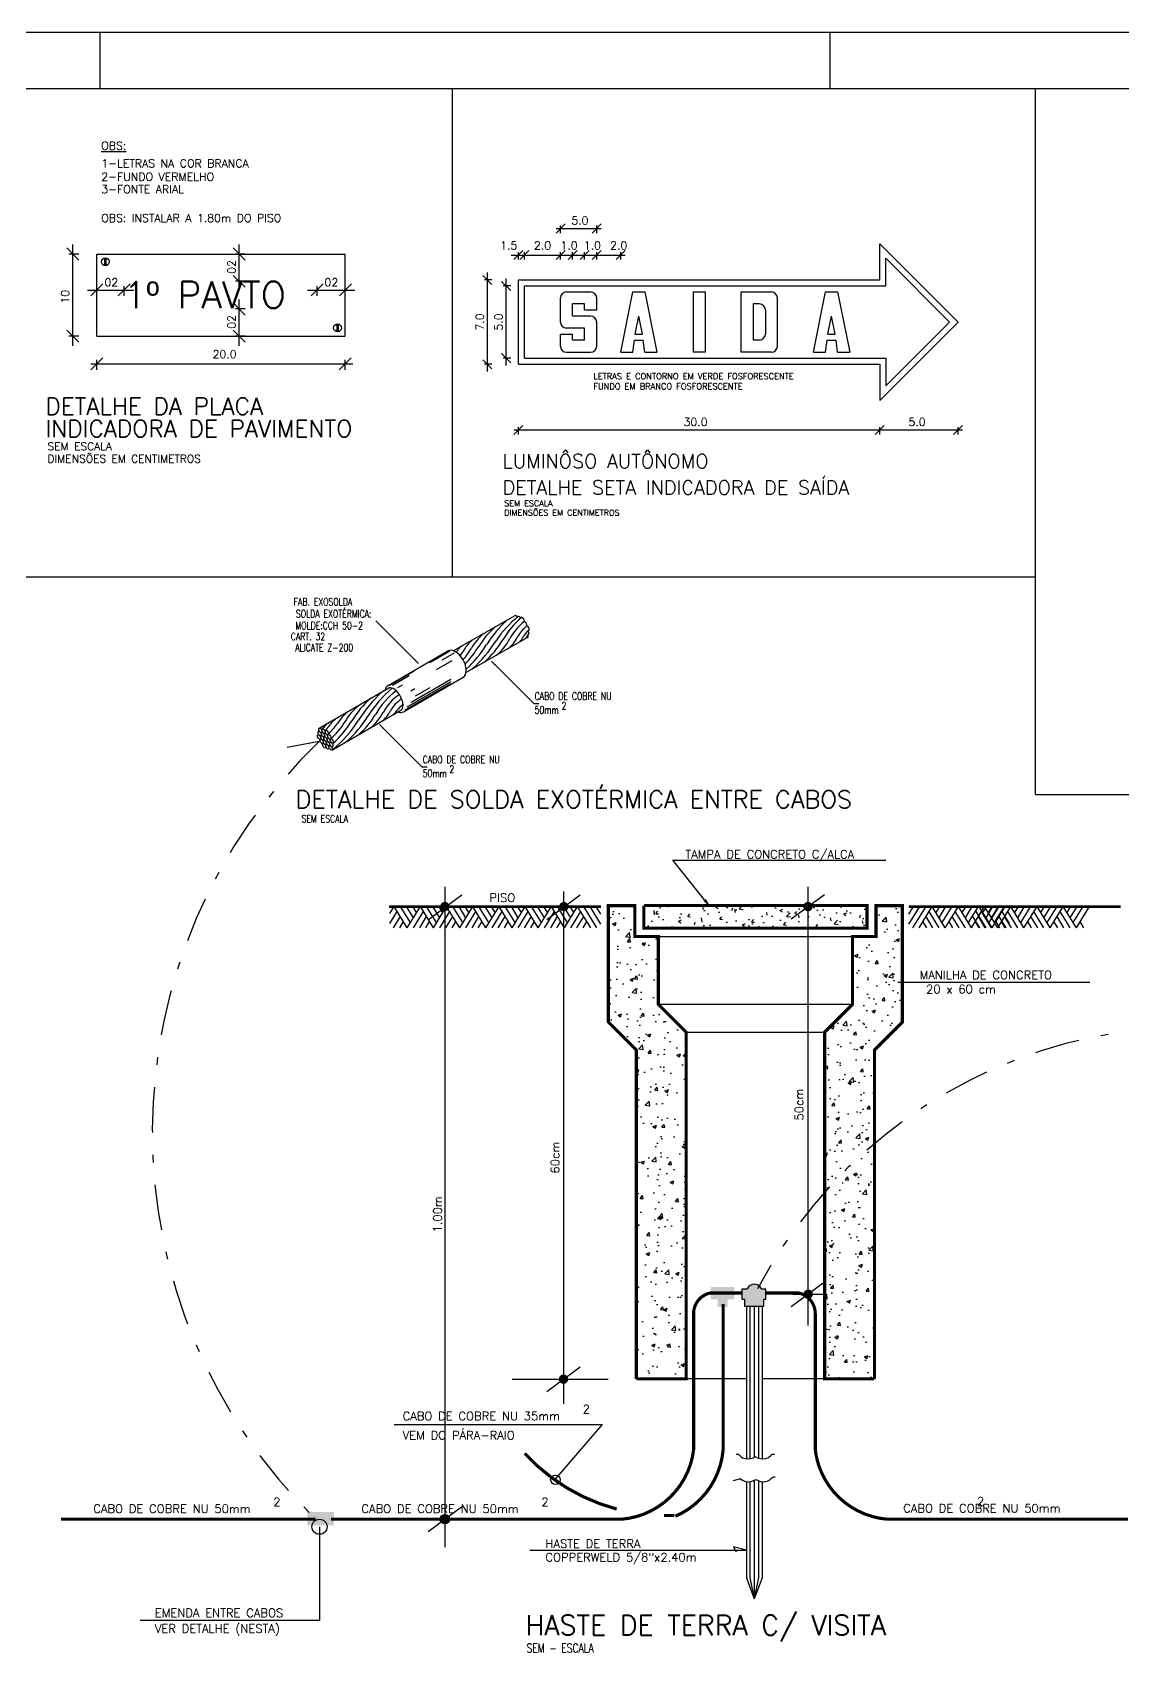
# Model space of a CAD drawing. Header units: millimetres. Extents: x 23536 to 47095, y 9984 to 20154.
# Drawn here: x 23639.65 to 23654.12, y 10065.02 to 10086.53 of the extents above; entities that cross this region are included whole.
import ezdxf
from ezdxf.enums import TextEntityAlignment as Align

# ---------------------------------------------------------------- set-up
doc = ezdxf.new("R2010")
doc.units = ezdxf.units.MM
doc.header["$LTSCALE"] = 30
doc.header["$MEASUREMENT"] = 0
doc.header["$PDMODE"] = 34
for name, pattern in [('ACAD_ISO04W100', [30.5, 24, -3, 0.5, -3]), ('DASHDOT', [1, 0.5, -0.25, 0, -0.25]), ('DASHDOTX2', [2, 1, -0.5, 0, -0.5]), ('HIDDEN', [0.375, 0.25, -0.125])]:
    doc.linetypes.add(name, pattern=pattern)
doc.layers.get('0').update_dxf_attribs({"linetype": 'CONTINUOUS'})
doc.layers.get('DEFPOINTS').update_dxf_attribs({"linetype": 'CONTINUOUS'})
for name, color, linetype in [('ARQ', 8, 'CONTINUOUS'), ('C03', 3, 'CONTINUOUS'), ('CERC02', 3, 'CONTINUOUS'), ('CONE', 143, 'CONTINUOUS'), ('eixos', 9, 'ACAD_ISO04W100'), ('EXTINTORES', 2, 'CONTINUOUS'), ('INDICAÇÃO', 9, 'CONTINUOUS'), ('indicações', 9, 'CONTINUOUS'), ('LAYER8', 1, 'CONTINUOUS'), ('NORMOGRAFIA', 7, 'CONTINUOUS'), ('P-RAIO', 3, 'CONTINUOUS'), ('PONTO-ELET', 7, 'CONTINUOUS'), ('PRAIO', 3, 'CONTINUOUS'), ('spda', 3, 'CONTINUOUS'), ('TE-ARQ', 2, 'CONTINUOUS'), ('TEXTARQ', 2, 'CONTINUOUS'), ('TEXTINST', 3, 'CONTINUOUS'), ('TEXTO', 8, 'CONTINUOUS')]:
    doc.layers.add(name, color=color, linetype=linetype)
doc.styles.add('140-125', font='romans.shx', dxfattribs={"height": 0.437})
doc.styles.add('60-125', font='ROMANS.shx', dxfattribs={"height": 0.187})
doc.styles.add('ROMANS', font='romans.shx', dxfattribs={"height": 0.14})
doc.styles.add('T125', font='romans.shx')
doc.dimstyles.get("Standard").update_dxf_attribs({"dimtxt": 0.18, "dimasz": 0.18, "dimexe": 0.18, "dimexo": 0.0625, "dimgap": 0.09, "dimtad": 0, "dimtih": 1, "dimtoh": 1, "dimdec": 4, "dimzin": 0, "dimdsep": 46, "dimtxsty": 'Standard', "dimcen": 0.09, "dimadec": 0, "dimazin": 0, "dimtfac": 1, "dimtdec": 4, "dimtofl": 0, "dimtmove": 0, "dimatfit": 3, "dimfxl": 1, "dimtolj": 1, "dimtzin": 0, "dimarcsym": 0})

# ---------------------------------------------------------------- blocks, each defined once
blk = doc.blocks.new('_OBLIQUE')
at = {"color": 0, "linetype": 'ByBlock'}
blk.add_line((-0.5, -0.5), (0.5, 0.5), dxfattribs=at)

msp = doc.modelspace()

# ---------------------------------------------------------------- hatches: boundary and pattern name
at = {"layer": 'INDICAÇÃO', "linetype": 'Continuous'}
h = msp.add_hatch(dxfattribs=at)
h.set_pattern_fill('AR-CONC', color=9, scale=0.065501, style=0)
h.set_pattern_definition([(50, (23617.066, 10011.68405), (0.4698142, -0.0411034), [0.049126, -0.540385]), (355, (23617.066, 10011.68405), (-0.0908838, 0.492695), [0.0393007, -0.432308]), (100.4514, (23617.10515, 10011.6806), (0.3789307, 0.4515914), [0.0417506, -0.4592567]), (46.1842, (23617.066, 10011.81505), (0.699056, -0.108417), [0.073689, -0.810578]), (96.6356, (23617.12425, 10011.806), (0.6122155, 0.638059), [0.062626, -0.688885]), (351.1842, (23617.066, 10011.81505), (0.612215, 0.63806), [0.058951, -0.648462]), (21, (23617.1315, 10011.7823), (0.3909814, -0.2637203), [0.049126, -0.540385]), (326, (23617.1315, 10011.7823), (0.1593745, 0.4749822), [0.0393007, -0.432308]), (71.4514, (23617.1641, 10011.7603), (0.550356, 0.2112614), [0.0417506, -0.4592567]), (37.5, (23617.066, 10011.68405), (0.00796485, 0.21804956), [0, -0.427068, 0, -0.4388582, 0, -0.4339456]), (7.5, (23617.066, 10011.68405), (0.1723138, 0.2583445), [0, -0.2502147, 0, -0.4172428, 0, -0.1653906]), (327.5, (23616.91993, 10011.68405), (0.34966025, -0.0147737), [0, -0.1637531, 0, -0.5109096, 0, -0.6779377]), (317.5, (23616.85443, 10011.68405), (0.3819941, 0.06557), [0, -0.212879, 0, -0.3392964, 0, -0.481434])])
h.paths.add_polyline_path([(23648.329, 10073.256), (23647.958, 10073.627), (23647.958, 10074.528), (23647.646, 10074.528), (23647.646, 10074.833), (23647.646, 10074.936), (23647.296, 10074.936), (23647.296, 10073.391), (23647.667, 10073.02), (23647.667, 10069.723, 0.021661), (23648.329, 10069.803)])
h.paths.add_polyline_path([(23648.329, 10069.803, -0.021661), (23647.667, 10069.723), (23647.667, 10068.653), (23648.329, 10068.653)])
h.paths.add_polyline_path([(23650.829, 10073.02), (23651.2, 10073.391), (23651.2, 10074.936), (23650.85, 10074.936), (23650.85, 10074.803), (23650.85, 10074.528), (23650.538, 10074.528), (23650.538, 10073.627), (23650.167, 10073.256), (23650.167, 10070.666, -0.02405), (23650.829, 10071.141)])
h.paths.add_polyline_path([(23650.829, 10071.141, 0.02405), (23650.167, 10070.666), (23650.167, 10068.653), (23650.829, 10068.653)])
h = msp.add_hatch(dxfattribs=at)
h.set_pattern_fill('AR-CONC', color=256, scale=0.059109, style=0)
h.set_pattern_definition([(50, (-303687.46638, -5651325.60687), (0.42396560115, -0.037092183948), [0.04433177926, -0.48764957185]), (355, (-303687.46638, -5651325.60687), (-0.082014579915, 0.444613541754), [0.035465423407, -0.39011965748]), (100.4514, (-303687.43105, -5651325.60996), (0.341951336125, 0.40752108788), [0.037676213773, -0.41443836451]), (46.1842, (-303687.4664, -5651325.48865), (0.630835927784, -0.09783669875), [0.06649766889, -0.73147435777]), (96.6356, (-303687.4138, -5651325.4968), (0.55247014325, 0.57579171233), [0.05651432243, -0.621657447464]), (351.1842, (-303687.4664, -5651325.48865), (0.55246969378, 0.57579214384), [0.05319813511, -0.58517948622]), (21, (-303687.40727, -5651325.5182), (0.352826022302, -0.237984157153), [0.04433177926, -0.48764957185]), (326, (-303687.40727, -5651325.5182), (0.143821354468, 0.428629223022), [0.035465423407, -0.39011965748]), (71.4514, (-303687.37787, -5651325.53804), (0.496647521315, 0.190644677126), [0.037676213773, -0.41443836451]), (37.5, (-303687.46638, -5651325.60687), (0.0071875736233, 0.1967703579295), [0, -0.385390934358, 0, -0.39603056138, 0, -0.391597383454]), (7.5, (-303687.46638, -5651325.60687), (0.155497875515, 0.233132972644), [0, -0.225796529026, 0, -0.376524578506, 0, -0.149250323505]), (327.5, (-303687.59819, -5651325.60687), (0.3155373120517, -0.0133319679326), [0, -0.14777259753, 0, -0.461050504293, 0, -0.611778553774]), (317.5, (-303687.6573, -5651325.60687), (0.344715740349, 0.05917109306), [0, -0.192104376789, 0, -0.306184822082, 0, -0.434451436738])])
h.paths.add_polyline_path([(23649.043, 10074.938), (23647.767, 10074.938), (23647.767, 10074.803), (23647.767, 10074.638), (23649.078, 10074.638), (23649.945, 10074.638), (23649.945, 10074.893, -0.403268), (23649.915, 10074.924, 0.155038), (23649.92, 10074.906), (23649.945, 10074.924), (23649.945, 10074.938)])
h.paths.add_polyline_path([(23650.73, 10074.833), (23650.73, 10074.938), (23649.974, 10074.938, -0.119809), (23649.977, 10074.924, -0.425245), (23649.945, 10074.893), (23649.945, 10074.638), (23650.73, 10074.638)])
at = {"layer": 'P-RAIO', "linetype": 'Continuous'}
for points in [[(23649.105, 10069.71), (23649.105, 10069.617), (23649.358, 10069.617), (23649.358, 10069.71), (23649.386, 10069.71), (23649.386, 10069.849), (23649.328, 10069.849, 0.510189), (23649.161, 10069.881), (23649.163, 10069.881), (23649.161, 10069.881, 0.093996), (23649.138, 10069.849), (23649.07, 10069.849), (23649.07, 10069.71)], [(23648.968, 10069.873), (23648.656, 10069.873), (23648.656, 10069.708), (23648.745, 10069.708), (23648.745, 10069.606), (23648.879, 10069.606), (23648.879, 10069.708), (23648.968, 10069.708)]]:
    msp.add_hatch(color=256, dxfattribs=at).paths.add_polyline_path(points)
at = {"layer": 'spda', "linetype": 'Continuous', "ltscale": 0.2}
msp.add_hatch(color=256, dxfattribs=at).paths.add_polyline_path([(23643.652, 10066.708), (23643.652, 10066.884), (23643.299, 10066.884), (23643.299, 10066.708)])

# ---------------------------------------------------------------- linework, layer by layer
at = {"linetype": 'ByBlock'}
for p, q in [((23646.6, 10083.929), (23647.2, 10083.929)), ((23646.66, 10083.869), (23646.66, 10083.967)), ((23647.14, 10083.869), (23647.14, 10083.967)), ((23640.183, 10082.37), (23640.183, 10083.718)), ((23642.394, 10083.1), (23642.394, 10083.718)), ((23640.263, 10083.59), (23640.132, 10083.59)), ((23642.473, 10083.59), (23642.342, 10083.59)), ((23646.004, 10083.577), (23647.519, 10083.577)), ((23646.1, 10083.517), (23646.1, 10083.615)), ((23646.18, 10083.517), (23646.18, 10083.615)), ((23646.66, 10083.517), (23646.66, 10083.615)), ((23646.82, 10083.517), (23646.82, 10083.615)), ((23646.98, 10083.517), (23646.98, 10083.615)), ((23647.14, 10083.517), (23647.14, 10083.615)), ((23647.46, 10083.517), (23647.46, 10083.615)), ((23645.749, 10083.247), (23645.651, 10083.247)), ((23645.689, 10082.031), (23645.689, 10083.343)), ((23645.938, 10082.111), (23645.938, 10083.263)), ((23640.377, 10083.112), (23640.994, 10083.112)), ((23640.504, 10083.033), (23640.504, 10083.163)), ((23640.866, 10083.033), (23640.866, 10083.163)), ((23642.473, 10083.228), (23642.342, 10083.228)), ((23643.299, 10083.112), (23643.93, 10083.112)), ((23643.426, 10083.033), (23643.426, 10083.163)), ((23643.802, 10083.033), (23643.802, 10083.083)), ((23645.998, 10083.167), (23645.9, 10083.167)), ((23642.473, 10082.86), (23642.342, 10082.86)), ((23642.394, 10082.37), (23642.394, 10082.988)), ((23640.263, 10082.498), (23640.132, 10082.498)), ((23642.473, 10082.498), (23642.342, 10082.498)), ((23640.504, 10082.053), (23640.504, 10082.184)), ((23643.801, 10082.053), (23643.801, 10082.184)), ((23645.998, 10082.207), (23645.9, 10082.207)), ((23640.424, 10082.133), (23643.9, 10082.133)), ((23645.749, 10082.127), (23645.651, 10082.127)), ((23646.04, 10081.254), (23651.998, 10081.254)), ((23650.9, 10081.194), (23650.9, 10081.292)), ((23651.94, 10081.194), (23651.94, 10081.292))]:
    msp.add_line(p, q, dxfattribs=at)
at = {"color": 0, "linetype": 'ByBlock'}
for p, q in [((23640.263, 10083.51), (23640.103, 10083.67)), ((23642.473, 10083.51), (23642.314, 10083.67)), ((23642.314, 10083.307), (23642.473, 10083.148)), ((23640.584, 10083.192), (23640.424, 10083.033)), ((23640.787, 10083.033), (23640.946, 10083.192)), ((23643.506, 10083.192), (23643.347, 10083.033)), ((23643.723, 10083.033), (23643.882, 10083.192)), ((23642.473, 10082.78), (23642.314, 10082.94)), ((23640.103, 10082.577), (23640.263, 10082.418)), ((23642.314, 10082.577), (23642.473, 10082.418)), ((23640.424, 10082.053), (23640.584, 10082.213)), ((23643.721, 10082.053), (23643.88, 10082.213)), ((23646.1, 10081.194), (23646.1, 10081.292))]:
    msp.add_line(p, q, dxfattribs=at)
at = {"layer": 'ARQ'}
for p, q in [((23644.906, 10074.755), (23645.348, 10075.081)), ((23645.124, 10075.186), (23645.124, 10066.42)), ((23646.479, 10074.755), (23646.92, 10075.081)), ((23646.7, 10075.126), (23646.7, 10068.322)), ((23649.724, 10074.761), (23650.166, 10075.087)), ((23649.945, 10075.186), (23649.945, 10069.362)), ((23651.141, 10073.92), (23653.69, 10073.92)), ((23649.724, 10069.615), (23650.166, 10069.941)), ((23649.745, 10069.778), (23650.167, 10069.778)), ((23649.176, 10069.617), (23649.176, 10067.595)), ((23649.291, 10069.617), (23649.291, 10067.601)), ((23646.016, 10068.649), (23647.294, 10068.649)), ((23646.479, 10068.486), (23646.92, 10068.812)), ((23644.452, 10068.049), (23647.218, 10068.049)), ((23646.587, 10067.315), (23647.218, 10068.049)), ((23649.174, 10067.299), (23649.174, 10067.299)), ((23649.176, 10067.289), (23649.176, 10066.015)), ((23649.291, 10067.299), (23649.291, 10066.015)), ((23644.903, 10066.626), (23645.345, 10066.952)), ((23646.253, 10066.38), (23649.128, 10066.38)), ((23649.176, 10066.015), (23649.233, 10065.733)), ((23649.291, 10066.015), (23649.233, 10065.733))]:
    msp.add_line(p, q, dxfattribs=at)
at = {"layer": 'ARQ', "color": 9}
for p, q in [((23644.386, 10074.925), (23647.197, 10074.925)), ((23644.394, 10074.833), (23644.451, 10074.925)), ((23644.394, 10074.7), (23644.492, 10074.858)), ((23644.625, 10074.644), (23644.451, 10074.925)), ((23644.666, 10074.711), (23644.533, 10074.925)), ((23644.707, 10074.777), (23644.616, 10074.925)), ((23644.625, 10074.644), (23644.799, 10074.925)), ((23644.748, 10074.844), (23644.698, 10074.925)), ((23644.707, 10074.644), (23644.84, 10074.858)), ((23644.973, 10074.644), (23644.799, 10074.925)), ((23645.014, 10074.711), (23644.881, 10074.925)), ((23645.055, 10074.777), (23644.964, 10074.925)), ((23644.973, 10074.644), (23645.147, 10074.925)), ((23645.096, 10074.844), (23645.046, 10074.925)), ((23645.055, 10074.644), (23645.188, 10074.858)), ((23645.321, 10074.644), (23645.147, 10074.925)), ((23645.362, 10074.711), (23645.229, 10074.925)), ((23645.403, 10074.777), (23645.312, 10074.925)), ((23645.321, 10074.644), (23645.495, 10074.925)), ((23645.444, 10074.844), (23645.394, 10074.925)), ((23645.403, 10074.644), (23645.536, 10074.858)), ((23645.669, 10074.644), (23645.495, 10074.925)), ((23645.71, 10074.711), (23645.577, 10074.925)), ((23645.751, 10074.777), (23645.66, 10074.925)), ((23645.669, 10074.644), (23645.843, 10074.925)), ((23645.792, 10074.844), (23645.742, 10074.925)), ((23645.751, 10074.644), (23645.884, 10074.858)), ((23646.017, 10074.644), (23645.843, 10074.925)), ((23646.058, 10074.711), (23645.925, 10074.925)), ((23646.099, 10074.777), (23646.008, 10074.925)), ((23646.017, 10074.644), (23646.191, 10074.925)), ((23646.141, 10074.844), (23646.09, 10074.925)), ((23646.099, 10074.644), (23646.232, 10074.858)), ((23646.365, 10074.644), (23646.191, 10074.925)), ((23646.406, 10074.711), (23646.273, 10074.925)), ((23646.447, 10074.777), (23646.356, 10074.925)), ((23646.365, 10074.644), (23646.539, 10074.925)), ((23646.489, 10074.844), (23646.438, 10074.925)), ((23646.447, 10074.644), (23646.58, 10074.858)), ((23646.713, 10074.644), (23646.539, 10074.925)), ((23646.754, 10074.711), (23646.621, 10074.925)), ((23646.795, 10074.777), (23646.704, 10074.925)), ((23646.713, 10074.644), (23646.887, 10074.925)), ((23646.837, 10074.844), (23646.786, 10074.925)), ((23646.795, 10074.644), (23646.928, 10074.858)), ((23647.061, 10074.644), (23646.887, 10074.925)), ((23647.143, 10074.644), (23646.969, 10074.925)), ((23647.197, 10074.69), (23647.052, 10074.925)), ((23647.197, 10074.823), (23647.134, 10074.925)), ((23651.286, 10074.823), (23651.349, 10074.925)), ((23654.097, 10074.925), (23651.286, 10074.925)), ((23651.286, 10074.69), (23651.431, 10074.925)), ((23651.34, 10074.644), (23651.514, 10074.925)), ((23651.422, 10074.644), (23651.596, 10074.925)), ((23651.688, 10074.644), (23651.555, 10074.858)), ((23651.77, 10074.644), (23651.596, 10074.925)), ((23651.647, 10074.844), (23651.697, 10074.925)), ((23651.688, 10074.777), (23651.779, 10074.925)), ((23651.729, 10074.711), (23651.862, 10074.925)), ((23651.77, 10074.644), (23651.944, 10074.925)), ((23652.036, 10074.644), (23651.903, 10074.858)), ((23652.118, 10074.644), (23651.944, 10074.925)), ((23651.995, 10074.844), (23652.045, 10074.925)), ((23652.036, 10074.777), (23652.127, 10074.925)), ((23652.077, 10074.711), (23652.21, 10074.925)), ((23652.118, 10074.644), (23652.292, 10074.925)), ((23652.311, 10074.644), (23652.178, 10074.858)), ((23652.393, 10074.644), (23652.219, 10074.925)), ((23652.384, 10074.644), (23652.251, 10074.858)), ((23652.27, 10074.844), (23652.32, 10074.925)), ((23652.466, 10074.644), (23652.292, 10074.925)), ((23652.311, 10074.777), (23652.402, 10074.925)), ((23652.343, 10074.844), (23652.393, 10074.925)), ((23652.352, 10074.711), (23652.485, 10074.925)), ((23652.384, 10074.777), (23652.475, 10074.925)), ((23652.393, 10074.644), (23652.567, 10074.925)), ((23652.425, 10074.711), (23652.558, 10074.925)), ((23652.466, 10074.644), (23652.64, 10074.925)), ((23652.624, 10074.7), (23652.526, 10074.858)), ((23652.732, 10074.644), (23652.599, 10074.858)), ((23652.814, 10074.644), (23652.64, 10074.925)), ((23652.691, 10074.844), (23652.741, 10074.925)), ((23652.732, 10074.777), (23652.823, 10074.925)), ((23652.773, 10074.711), (23652.906, 10074.925)), ((23652.814, 10074.644), (23652.988, 10074.925)), ((23653.08, 10074.644), (23652.947, 10074.858)), ((23653.162, 10074.644), (23652.988, 10074.925)), ((23653.039, 10074.844), (23653.089, 10074.925)), ((23653.08, 10074.777), (23653.172, 10074.925)), ((23653.121, 10074.711), (23653.254, 10074.925)), ((23653.162, 10074.644), (23653.337, 10074.925)), ((23653.428, 10074.644), (23653.295, 10074.858)), ((23653.511, 10074.644), (23653.337, 10074.925)), ((23653.387, 10074.844), (23653.437, 10074.925)), ((23653.428, 10074.777), (23653.52, 10074.925)), ((23653.469, 10074.711), (23653.602, 10074.925)), ((23653.511, 10074.644), (23653.685, 10074.925)), ((23644.441, 10074.644), (23644.533, 10074.792)), ((23644.524, 10074.644), (23644.574, 10074.725)), ((23644.79, 10074.644), (23644.881, 10074.792)), ((23644.872, 10074.644), (23644.922, 10074.725)), ((23645.138, 10074.644), (23645.229, 10074.792)), ((23645.22, 10074.644), (23645.27, 10074.725)), ((23645.486, 10074.644), (23645.577, 10074.792)), ((23645.568, 10074.644), (23645.618, 10074.725)), ((23645.834, 10074.644), (23645.925, 10074.792)), ((23645.916, 10074.644), (23645.966, 10074.725)), ((23646.182, 10074.644), (23646.273, 10074.792)), ((23646.264, 10074.644), (23646.315, 10074.725)), ((23646.53, 10074.644), (23646.621, 10074.792)), ((23646.612, 10074.644), (23646.663, 10074.725)), ((23646.878, 10074.644), (23646.969, 10074.792)), ((23646.96, 10074.644), (23647.011, 10074.725)), ((23651.523, 10074.644), (23651.472, 10074.725)), ((23651.605, 10074.644), (23651.514, 10074.792)), ((23651.871, 10074.644), (23651.821, 10074.725)), ((23651.953, 10074.644), (23651.862, 10074.792)), ((23652.228, 10074.644), (23652.137, 10074.792)), ((23652.219, 10074.644), (23652.169, 10074.725)), ((23652.301, 10074.644), (23652.21, 10074.792)), ((23652.494, 10074.644), (23652.444, 10074.725)), ((23652.576, 10074.644), (23652.485, 10074.792)), ((23652.567, 10074.644), (23652.517, 10074.725)), ((23652.649, 10074.644), (23652.558, 10074.792)), ((23652.915, 10074.644), (23652.865, 10074.725)), ((23652.997, 10074.644), (23652.906, 10074.792)), ((23653.263, 10074.644), (23653.213, 10074.725)), ((23653.346, 10074.644), (23653.254, 10074.792)), ((23653.611, 10074.644), (23653.561, 10074.725))]:
    msp.add_line(p, q, dxfattribs=at)
at = {"layer": 'ARQ', "linetype": 'HIDDEN', "ltscale": 2}
for p, q in [((23647.958, 10074.528), (23650.538, 10074.528)), ((23647.958, 10073.627), (23650.538, 10073.627)), ((23648.329, 10073.256), (23650.167, 10073.256)), ((23648.329, 10068.658), (23649.128, 10068.658)), ((23649.338, 10068.658), (23650.167, 10068.658))]:
    msp.add_line(p, q, dxfattribs=at)
at = {"layer": 'ARQ', "color": 7, "linetype": 'DASHDOT'}
for p, q in [((23649.233, 10069.617), (23649.233, 10067.614)), ((23649.233, 10067.306), (23649.233, 10065.733))]:
    msp.add_line(p, q, dxfattribs=at)
at = {"layer": 'ARQ'}
for points, const_width in [([(23644.386, 10074.925), (23647.197, 10074.925)], 0.035), ([(23647.646, 10074.803), (23647.646, 10074.936), (23647.296, 10074.936), (23647.296, 10073.391), (23647.667, 10073.02), (23647.667, 10068.653)], 0.0421), ([(23647.667, 10068.653), (23648.329, 10068.653), (23648.329, 10073.256), (23647.958, 10073.627), (23647.958, 10074.528), (23647.646, 10074.528), (23647.646, 10074.833)], 0.0421), ([(23647.767, 10074.938), (23649.078, 10074.938)], 0.0421), ([(23647.767, 10074.803), (23647.767, 10074.938)], 0.0421), ([(23649.078, 10074.638), (23647.767, 10074.638), (23647.767, 10074.833)], 0.0421), ([(23649.043, 10074.938), (23650.73, 10074.938), (23650.73, 10074.803)], 0.0421), ([(23650.73, 10074.833), (23650.73, 10074.638), (23649.043, 10074.638)], 0.0421), ([(23650.829, 10068.653), (23650.167, 10068.653), (23650.167, 10073.256), (23650.538, 10073.627), (23650.538, 10074.528), (23650.85, 10074.528), (23650.85, 10074.833)], 0.0421), ([(23650.85, 10074.803), (23650.85, 10074.936), (23651.2, 10074.936), (23651.2, 10073.391), (23650.829, 10073.02), (23650.829, 10068.653)], 0.0421), ([(23654.097, 10074.925), (23651.286, 10074.925)], 0.035)]:
    msp.add_lwpolyline(points, dxfattribs=dict(at, const_width=const_width))
at = {"layer": 'ARQ', "const_width": 0.0622}
for points in [[(23645.093, 10074.925, 1), (23645.155, 10074.925, 1)], [(23646.674, 10074.924, 1), (23646.736, 10074.924, 1)], [(23649.915, 10074.924, 1), (23649.977, 10074.924, 1)], [(23649.918, 10069.777, 1), (23649.98, 10069.777, 1)], [(23646.668, 10068.649, 1), (23646.731, 10068.649, 1)], [(23645.093, 10066.789, 1), (23645.155, 10066.789, 1)]]:
    msp.add_lwpolyline(points, format="xyb", close=True, dxfattribs=at)
at = {"layer": 'ARQ'}
for centre, radius in [((23646.592, 10067.313), 0.0631), ((23645.124, 10066.789), 0.0619)]:
    msp.add_circle(centre, radius, dxfattribs=at)
at = {"layer": 'ARQ', "color": 7}
for centre, radius, start, end in [((23648.998, 10067.587), 0.0638, 43.4873, 96.4902), ((23649.132, 10067.714), 0.121, 223.4873, 262.1073), ((23649.143, 10067.788), 0.196, 262.1073, 301.9535), ((23649.35, 10067.788), 0.196, 238.0465, 277.8927), ((23649.36, 10067.714), 0.121, 277.8927, 316.5127), ((23649.494, 10067.587), 0.0638, 83.5098, 136.5127), ((23649.139, 10067.409), 0.121, 223.4873, 262.1073), ((23649.367, 10067.409), 0.121, 277.8927, 316.5127), ((23649.501, 10067.282), 0.0638, 83.5098, 136.5127), ((23649.149, 10067.483), 0.196, 262.1073, 301.9535), ((23649.357, 10067.483), 0.196, 238.0465, 277.8927)]:
    msp.add_arc(centre, radius, start, end, dxfattribs=at)
at = {"layer": 'C03', "linetype": 'Continuous'}
for p, q in [((23644.371, 10077.862), (23645.163, 10078.32)), ((23644.573, 10077.512), (23645.365, 10077.969))]:
    msp.add_line(p, q, dxfattribs=at)
at = {"layer": 'C03', "color": 9, "linetype": 'Continuous'}
for p, q in [((23645.161, 10078.312), (23644.866, 10078.142)), ((23645.191, 10078.316), (23644.924, 10078.162)), ((23645.012, 10078.072), (23645.22, 10078.192)), ((23645.09, 10078.2), (23645.251, 10078.293)), ((23644.389, 10077.865), (23644.716, 10078.054)), ((23644.429, 10077.865), (23644.652, 10077.994)), ((23644.501, 10077.835), (23644.563, 10077.871)), ((23644.596, 10077.537), (23645.202, 10077.887)), ((23645.202, 10077.908), (23644.621, 10077.573)), ((23644.675, 10077.641), (23645.202, 10077.945)), ((23644.673, 10077.79), (23644.724, 10077.82)), ((23644.736, 10077.723), (23644.931, 10077.835)), ((23643.497, 10077.28), (23643.558, 10077.353))]:
    msp.add_line(p, q, dxfattribs=at)
for centre, radius, start, end in [((23646.999, 10077.584), 1.553, 132.4102, 148.1717), ((23646.948, 10077.706), 1.367, 128.435, 146.7642), ((23647.006, 10077.794), 1.3, 131.7772, 148.8439), ((23646.232, 10077.902), 0.881, 132.407, 149.1128), ((23646.462, 10077.867), 1.022, 130.6875, 150.1267), ((23646.603, 10078.158), 0.695, 128.1044, 152.1084), ((23646.585, 10078.207), 0.581, 130.6471, 149.6734), ((23646.403, 10078.389), 0.264, 130.5057, 154.3774), ((23646.443, 10078.386), 0.263, 142.3713, 157.4842), ((23645.357, 10078.261), 0.0916, 134.4949, 154.6648), ((23645.607, 10078.109), 0.383, 135.0122, 145.261), ((23645.863, 10077.938), 0.625, 140.368, 149.0793), ((23644.256, 10079.118), 1.44, 320.4544, 327.9633), ((23645.825, 10078.08), 0.512, 131.2403, 149.9662), ((23644.012, 10079.415), 1.877, 317.3368, 326.3979), ((23644.348, 10079.232), 1.568, 312.4695, 328.0944), ((23644.18, 10079.498), 1.93, 312.6958, 327.3042), ((23644.808, 10079.117), 1.266, 311.4359, 329.0739), ((23645.357, 10078.815), 0.713, 308.6897, 332.2807), ((23645.717, 10078.672), 0.405, 308.0378, 334.9512), ((23645.853, 10078.671), 0.353, 319.4967, 331.6379), ((23644.915, 10076.782), 1.193, 130.6583, 149.3417), ((23645.602, 10076.359), 1.93, 132.6958, 147.3042), ((23645.434, 10076.625), 1.568, 130.0733, 148.0944), ((23645.113, 10076.955), 1.049, 127.2636, 149.8631), ((23644.839, 10077.233), 0.598, 122.2359, 153.0764), ((23644.826, 10077.278), 0.49, 124.2317, 150.2847), ((23644.537, 10076.78), 1.018, 134.5242, 145.4758), ((23644.495, 10076.975), 0.807, 129.5979, 150.4021), ((23642.783, 10078.273), 1.553, 311.8283, 328.1717), ((23643.32, 10077.99), 1.022, 309.8733, 330.1267), ((23643.793, 10077.757), 0.571, 306.3039, 333.6961), ((23644.045, 10077.704), 0.4, 307.3631, 332.6369), ((23644.175, 10077.749), 0.383, 314.739, 325.261), ((23645.153, 10076.957), 0.878, 131.8257, 139.1577), ((23642.952, 10077.822), 0.809, 316.6069, 323.3931), ((23642.317, 10078.389), 1.725, 316.7715, 323.2285), ((23644.115, 10076.932), 0.656, 131.1773, 141.5135), ((23642.962, 10077.882), 0.975, 311.4044, 328.5956), ((23642.655, 10078.221), 1.556, 308.4803, 328.2103), ((23642.839, 10078.018), 1.222, 310.883, 329.117)]:
    msp.add_arc(centre, radius, start, end, dxfattribs=at)
at = {"layer": 'C03', "linetype": 'Continuous'}
for centre, start_param, end_param in [((23645.264, 10078.144), 3.141593, 6.283185), ((23644.472, 10077.687), -0.012879, 0.597537), ((23644.472, 10077.687), 2.556607, 3.141593)]:
    msp.add_ellipse(centre, major_axis=(-0.101, 0.175), ratio=0.57735, start_param=start_param, end_param=end_param, dxfattribs=at)
at = {"layer": 'C03'}
msp.add_ellipse((23644.455, 10077.678), major_axis=(-0.084, 0.146), ratio=0.522813, start_param=3.141593, end_param=6.161805, dxfattribs=at)
at = {"layer": 'CERC02'}
for p, q in [((23678.083, 10086.533), (23616.883, 10086.533)), ((23640.546, 10085.783), (23640.546, 10086.533)), ((23650.243, 10085.783), (23650.243, 10086.533))]:
    msp.add_line(p, q, dxfattribs=at)
at = {"layer": 'CONE', "color": 3}
for p, q in [((23649.06, 10083.087), (23649.46, 10083.087)), ((23649.3, 10082.927), (23649.22, 10082.927)), ((23649.22, 10082.927), (23649.22, 10082.447)), ((23649.38, 10082.847), (23649.38, 10082.527)), ((23649.54, 10082.367), (23649.54, 10083.007)), ((23649.3, 10082.447), (23649.22, 10082.447)), ((23649.46, 10082.287), (23649.06, 10082.287))]:
    msp.add_line(p, q, dxfattribs=at)
at = {"layer": 'DEFPOINTS', "linetype": 'ByBlock'}
for p in [(23646.66, 10083.929), (23647.14, 10083.929), (23640.398, 10083.696), (23640.398, 10083.696), (23640.183, 10083.59), (23642.394, 10083.59), (23646.18, 10083.577), (23646.66, 10083.577), (23646.82, 10083.577), (23646.98, 10083.577), (23647.14, 10083.577), (23647.46, 10083.577), (23645.689, 10083.247), (23646.1, 10083.247), (23646.1, 10083.247), (23640.866, 10083.112), (23643.802, 10083.112), (23645.938, 10083.167), (23642.394, 10082.86), (23640.504, 10082.184), (23640.504, 10082.184), (23640.504, 10082.133), (23643.801, 10082.133), (23650.9, 10081.254), (23651.94, 10081.254)]:
    msp.add_point(p, dxfattribs=at)
at = {"layer": 'DEFPOINTS', "color": 0, "linetype": 'ByBlock'}
for p in [(23646.18, 10083.167), (23646.18, 10083.167), (23646.1, 10081.292), (23646.1, 10081.292), (23646.1, 10081.254)]:
    msp.add_point(p, dxfattribs=at)
at = {"layer": 'eixos', "color": 9, "linetype": 'DASHDOT', "ltscale": 0.04}
msp.add_line((23643.455, 10077.117), (23643.029, 10077.035), dxfattribs=at)
for centre, radius, start, end in [((23648.415, 10071.931), 7.176, 133.7217, 225.7666), ((23655.046, 10066.798), 6.526, 57.6646, 152.1297)]:
    msp.add_arc(centre, radius, start, end, dxfattribs=at)
at = {"layer": 'EXTINTORES'}
for p, q in [((23651.94, 10082.687), (23650.9, 10083.727)), ((23650.9, 10083.247), (23650.9, 10083.727)), ((23640.504, 10083.59), (23643.801, 10083.59)), ((23640.504, 10082.498), (23640.504, 10083.59)), ((23640.606, 10083.539), (23640.606, 10083.435)), ((23640.623, 10083.539), (23640.623, 10083.435)), ((23643.801, 10082.498), (23643.801, 10083.59)), ((23651.827, 10082.687), (23650.98, 10083.534)), ((23650.98, 10083.167), (23650.98, 10083.534)), ((23646.1, 10082.127), (23646.1, 10083.247)), ((23646.1, 10083.247), (23650.9, 10083.247)), ((23646.18, 10082.207), (23646.18, 10083.167)), ((23646.18, 10083.167), (23650.98, 10083.167)), ((23643.69, 10082.661), (23643.69, 10082.557)), ((23643.707, 10082.661), (23643.707, 10082.557)), ((23651.94, 10082.687), (23650.9, 10081.647)), ((23651.827, 10082.687), (23650.98, 10081.84)), ((23640.504, 10082.498), (23643.801, 10082.498)), ((23646.18, 10082.207), (23650.98, 10082.207)), ((23650.98, 10082.207), (23650.98, 10081.84)), ((23646.1, 10082.127), (23650.9, 10082.127)), ((23650.9, 10082.127), (23650.9, 10081.647))]:
    msp.add_line(p, q, dxfattribs=at)
at = {"layer": 'EXTINTORES', "color": 3}
for p, q in [((23646.74, 10083.087), (23647.06, 10083.087)), ((23647.46, 10082.287), (23647.62, 10083.087)), ((23647.62, 10083.087), (23647.78, 10083.087)), ((23647.78, 10083.087), (23647.94, 10082.287)), ((23648.42, 10083.087), (23648.58, 10083.087)), ((23648.42, 10083.087), (23648.42, 10082.287)), ((23648.58, 10083.087), (23648.58, 10082.287)), ((23649.06, 10082.287), (23649.06, 10083.087)), ((23650.02, 10082.287), (23650.18, 10083.087)), ((23650.18, 10083.087), (23650.34, 10083.087)), ((23650.34, 10083.087), (23650.5, 10082.287)), ((23646.66, 10082.687), (23646.66, 10083.007)), ((23646.98, 10082.927), (23646.82, 10082.927)), ((23646.82, 10082.767), (23646.82, 10082.927)), ((23646.98, 10082.847), (23646.98, 10082.927)), ((23646.98, 10082.847), (23647.14, 10082.847)), ((23647.14, 10082.847), (23647.14, 10083.007)), ((23646.98, 10082.607), (23646.74, 10082.607)), ((23647.06, 10082.767), (23646.82, 10082.767)), ((23646.98, 10082.447), (23646.98, 10082.607)), ((23647.14, 10082.367), (23647.14, 10082.687)), ((23647.652, 10082.527), (23647.7, 10082.767)), ((23647.748, 10082.527), (23647.7, 10082.767)), ((23650.212, 10082.527), (23650.26, 10082.767)), ((23650.308, 10082.527), (23650.26, 10082.767)), ((23646.66, 10082.527), (23646.82, 10082.527)), ((23646.66, 10082.367), (23646.66, 10082.527)), ((23646.82, 10082.447), (23646.82, 10082.527)), ((23646.98, 10082.447), (23646.82, 10082.447)), ((23647.62, 10082.287), (23647.641, 10082.447)), ((23647.641, 10082.447), (23647.759, 10082.447)), ((23647.652, 10082.527), (23647.748, 10082.527)), ((23647.78, 10082.287), (23647.759, 10082.447)), ((23650.18, 10082.287), (23650.201, 10082.447)), ((23650.201, 10082.447), (23650.319, 10082.447)), ((23650.212, 10082.527), (23650.308, 10082.527)), ((23650.34, 10082.287), (23650.319, 10082.447)), ((23646.74, 10082.287), (23647.06, 10082.287)), ((23647.46, 10082.287), (23647.62, 10082.287)), ((23647.78, 10082.287), (23647.94, 10082.287)), ((23648.58, 10082.287), (23648.42, 10082.287)), ((23650.02, 10082.287), (23650.18, 10082.287)), ((23650.34, 10082.287), (23650.5, 10082.287))]:
    msp.add_line(p, q, dxfattribs=at)
at = {"layer": 'EXTINTORES'}
for centre in [(23640.615, 10083.487), (23643.699, 10082.609)]:
    msp.add_circle(centre, 0.0519, dxfattribs=at)
at = {"layer": 'EXTINTORES', "color": 3}
for centre, start, end in [((23646.74, 10083.007), 90, 180), ((23647.06, 10083.007), 0, 90), ((23649.46, 10083.007), 0, 90), ((23649.3, 10082.847), 0, 90), ((23646.74, 10082.687), 180, 270), ((23647.06, 10082.687), 0, 90), ((23649.3, 10082.527), 270, 0), ((23646.74, 10082.367), 180, 270), ((23647.06, 10082.367), 270, 0), ((23649.46, 10082.367), 270, 0)]:
    msp.add_arc(centre, 0.08, start, end, dxfattribs=at)
at = {"layer": 'indicações'}
for p, q in [((23644.774, 10078.151), (23644.209, 10078.717)), ((23645.742, 10078.184), (23646.308, 10077.618)), ((23646.374, 10077.618), (23646.308, 10077.618)), ((23644.256, 10077.342), (23644.822, 10076.776)), ((23644.888, 10076.776), (23644.822, 10076.776))]:
    msp.add_line(p, q, dxfattribs=at)
for points in [[(23644.736, 10078.206), (23644.72, 10078.19), (23644.774, 10078.151)], [(23645.781, 10078.129), (23645.797, 10078.144), (23645.742, 10078.184)], [(23644.295, 10077.287), (23644.31, 10077.302), (23644.256, 10077.342)]]:
    msp.add_solid(points, dxfattribs=at)
at = {"layer": 'LAYER8'}
for p, q in [((23677.333, 10085.783), (23617.633, 10085.783)), ((23641.143, 10085.783), (23617.633, 10085.783)), ((23645.226, 10079.3), (23645.226, 10085.783)), ((23652.967, 10076.413), (23652.967, 10085.783)), ((23652.967, 10079.3), (23639.435, 10079.3)), ((23652.967, 10076.413), (23665.192, 10076.413))]:
    msp.add_line(p, q, dxfattribs=at)
at = {"layer": 'P-RAIO'}
for p, q in [((23645.235, 10078.321), (23646.056, 10078.791)), ((23645.404, 10078.031), (23646.224, 10078.5)), ((23643.455, 10077.293), (23644.381, 10077.828)), ((23643.624, 10077.003), (23644.539, 10077.532)), ((23649.07, 10069.849), (23649.138, 10069.849)), ((23649.07, 10069.71), (23649.07, 10069.849)), ((23649.07, 10069.71), (23649.105, 10069.71)), ((23649.105, 10069.71), (23649.105, 10069.617)), ((23649.328, 10069.849), (23649.386, 10069.849)), ((23649.358, 10069.71), (23649.386, 10069.71)), ((23649.358, 10069.617), (23649.358, 10069.71)), ((23649.386, 10069.71), (23649.386, 10069.849)), ((23649.105, 10069.617), (23649.358, 10069.617)), ((23649.128, 10069.617), (23649.128, 10067.593)), ((23649.338, 10069.617), (23649.338, 10067.593)), ((23649.128, 10067.288), (23649.128, 10066.01)), ((23649.338, 10067.288), (23649.338, 10066.01)), ((23649.128, 10066.01), (23649.233, 10065.733)), ((23649.338, 10066.01), (23649.233, 10065.733))]:
    msp.add_line(p, q, dxfattribs=at)
msp.add_arc((23649.233, 10069.805), 0.105, 25.0544, 154.9456, dxfattribs=at)
for centre, major_axis, ratio, start_param, end_param in [((23646.073, 10078.761), (-0.0168, 0.0292), 0.509483, 4.692989, 6.283185), ((23646.115, 10078.748), (-0.0168, 0.0292), 0.509483, 4.628823, 6.283185), ((23646.157, 10078.734), (-0.0168, 0.0292), 0.509483, 3.141593, 6.283185), ((23646.19, 10078.676), (-0.0165, 0.0288), 0.512264, 3.141593, 6.283185), ((23646.223, 10078.619), (-0.0165, 0.0284), 0.525888, 2.655075, 6.283185), ((23646.207, 10078.529), (-0.0168, 0.0292), 0.509483, 3.141593, 4.494178), ((23646.216, 10078.574), (-0.0168, 0.0292), 0.509483, 3.262738, 4.839163)]:
    msp.add_ellipse(centre, major_axis=major_axis, ratio=ratio, start_param=start_param, end_param=end_param, dxfattribs=at)
for centre in [(23643.463, 10077.221), (23643.472, 10077.264), (23643.506, 10077.206), (23643.514, 10077.251), (23643.547, 10077.193), (23643.556, 10077.237), (23643.455, 10077.176), (23643.489, 10077.118), (23643.497, 10077.163), (23643.522, 10077.06), (23643.53, 10077.105), (23643.539, 10077.148), (23643.564, 10077.047), (23643.573, 10077.09), (23643.581, 10077.135), (23643.589, 10077.18), (23643.607, 10077.032), (23643.615, 10077.077), (23643.622, 10077.123)]:
    msp.add_ellipse(centre, major_axis=(-0.0168, 0.0292), ratio=0.509483, dxfattribs=at)
at = {"layer": 'PONTO-ELET'}
for p, q in [((23649.051, 10067.326), (23648.953, 10067.297)), ((23649.128, 10066.38), (23648.956, 10066.422)), ((23648.956, 10066.422), (23648.994, 10066.355))]:
    msp.add_line(p, q, dxfattribs=at)
at = {"layer": 'PRAIO', "color": 7}
for p, q in [((23647.296, 10073.391), (23647.296, 10074.936)), ((23647.296, 10074.936), (23647.646, 10074.936)), ((23650.85, 10074.936), (23650.85, 10074.803)), ((23651.2, 10073.391), (23651.2, 10074.936)), ((23650.85, 10074.726), (23650.85, 10074.528)), ((23647.646, 10074.528), (23647.958, 10074.528)), ((23647.958, 10073.627), (23647.958, 10074.528)), ((23650.538, 10073.627), (23650.538, 10074.528)), ((23648.329, 10073.256), (23647.958, 10073.627)), ((23650.167, 10073.256), (23650.538, 10073.627)), ((23647.667, 10073.02), (23647.296, 10073.391)), ((23650.829, 10073.02), (23651.2, 10073.391)), ((23648.329, 10068.653), (23648.329, 10073.256)), ((23650.167, 10068.653), (23650.167, 10073.256)), ((23647.667, 10068.653), (23647.667, 10073.02)), ((23650.829, 10068.653), (23650.829, 10073.02))]:
    msp.add_line(p, q, dxfattribs=at)
at = {"layer": 'spda', "linetype": 'DASHDOT', "lineweight": -3, "ltscale": 0.03, "const_width": 0.0421}
msp.add_lwpolyline([(23648.427, 10069.518, -0.354277), (23648.649, 10069.794, -0.354277)], format="xyb", dxfattribs=at)
at = {"layer": 'spda', "linetype": 'DASHDOT', "ltscale": 0.2, "const_width": 0.0421}
msp.add_lwpolyline([(23649.07, 10069.794), (23648.643, 10069.794)], dxfattribs=at)
at = {"layer": 'spda', "linetype": 'DASHDOT', "lineweight": -3, "const_width": 0.0421}
msp.add_lwpolyline([(23649.386, 10069.794), (23649.825, 10069.794)], dxfattribs=at)
at = {"layer": 'spda', "linetype": 'DASHDOT', "ltscale": 0.8, "const_width": 0.0421}
msp.add_lwpolyline([(23650.043, 10069.518, 0.354277), (23649.821, 10069.794, 0.354277)], format="xyb", dxfattribs=at)
at = {"layer": 'spda', "linetype": 'DASHDOTX2', "ltscale": 0.3, "const_width": 0.0421}
for points in [[(23648.427, 10069.518), (23648.427, 10067.707)], [(23648.819, 10069.645), (23648.819, 10067.707)], [(23650.043, 10069.518), (23650.043, 10067.707)], [(23643.409, 10066.789), (23640.027, 10066.789)], [(23647.471, 10066.789), (23643.612, 10066.789)], [(23650.999, 10066.789), (23654.194, 10066.789)]]:
    msp.add_lwpolyline(points, dxfattribs=at)
for points in [[(23647.405, 10066.924, -0.142393), (23646.184, 10067.663)], [(23648.427, 10067.707, -0.355114), (23647.471, 10066.789, -0.355114)], [(23648.819, 10067.707, -0.274775), (23648.185, 10066.828, -0.274775)], [(23650.043, 10067.707, 0.355114), (23650.999, 10066.789, 0.355114)], [(23648.172, 10066.84, -0.013436), (23648.035, 10066.838, -0.013436)]]:
    msp.add_lwpolyline(points, format="xyb", dxfattribs=at)
at = {"layer": 'TEXTO', "color": 7}
for p, q in [((23648.152, 10075.539), (23650.979, 10075.539)), ((23648.573, 10075.013), (23648.152, 10075.539))]:
    msp.add_line(p, q, dxfattribs=at)
msp.add_solid([(23648.59, 10075.026), (23648.557, 10075), (23648.652, 10074.915)], dxfattribs=at)

# ---------------------------------------------------------------- block references
at = {"linetype": 'ByBlock', "xscale": 0.1200000600001658, "yscale": 0.1200000600001658, "zscale": 0.1200000600001658}
for p in [(23646.66, 10083.929), (23647.14, 10083.929), (23646.18, 10083.577), (23646.66, 10083.577), (23646.82, 10083.577), (23646.98, 10083.577), (23647.14, 10083.577), (23647.46, 10083.577), (23650.9, 10081.254), (23651.94, 10081.254)]:
    msp.add_blockref('_OBLIQUE', p, dxfattribs=at)
for p, rotation in [((23646.1, 10083.577), 180), ((23645.689, 10083.247), 90), ((23645.938, 10083.167), 90), ((23645.689, 10082.127), 270), ((23645.938, 10082.207), 270)]:
    msp.add_blockref('_OBLIQUE', p, dxfattribs=dict(at, rotation=rotation))
at = {"color": 0, "linetype": 'ByBlock', "xscale": 0.1200000600001658, "yscale": 0.1200000600001658, "zscale": 0.1200000600001658}
msp.add_blockref('_OBLIQUE', (23646.1, 10081.254), dxfattribs=at)

# ---------------------------------------------------------------- texts
at = {"layer": 'NORMOGRAFIA', "style": 'ROMANS'}
for s, height, p in [('SEM ESCALA', 0.1037, (23639.848, 10080.984)), ('DIMENSÕES EM CENTIMETROS', 0.1037, (23639.848, 10080.819)), ('SEM ESCALA', 0.0781, (23645.912, 10080.24)), ('DIMENSÕES EM CENTIMETROS', 0.07806, (23645.912, 10080.116))]:
    msp.add_text(s, height=height, dxfattribs=at).set_placement(p)
at = {"layer": 'TE-ARQ', "style": '140-125'}
for s, height, p in [('DETALHE DA PLACA', 0.22633, (23639.82, 10081.456)), ('INDICADORA DE PAVIMENTO', 0.22633, (23639.82, 10081.159)), ('LUMINÔSO AUTÔNOMO', 0.18717, (23645.89, 10080.747)), ('DETALHE SETA INDICADORA DE SAÍDA', 0.18717, (23645.89, 10080.397)), ('DETALHE DE SOLDA EXOTÉRMICA ENTRE CABOS', 0.23396, (23643.142, 10076.232)), ('HASTE DE TERRA C/ VISITA ', 0.26271, (23646.196, 10065.251))]:
    msp.add_text(s, height=height, dxfattribs=at).set_placement(p)
at = {"layer": 'TEXTARQ', "style": '140-125'}
msp.add_text('1º PAVTO', height=0.3537, dxfattribs=at).set_placement((23640.858, 10082.87))
at = {"layer": 'TEXTINST'}
for s, height, style, p in [('%%UOBS:', 0.1063, 'ROMANS', (23640.561, 10084.974)), ('1-LETRAS NA COR BRANCA', 0.10628, 'ROMANS', (23640.561, 10084.741)), ('2-FUNDO VERMELHO', 0.10628, 'ROMANS', (23640.561, 10084.563)), ('3-FONTE ARIAL', 0.10628, 'ROMANS', (23640.561, 10084.397)), ('OBS: INSTALAR A 1.80m DO PISO', 0.10628, 'ROMANS', (23640.561, 10084.015)), ('02', 0.1063, 'T125', (23640.603, 10083.161)), ('02', 0.1063, 'T125', (23643.525, 10083.161)), ('20.0', 0.1063, 'T125', (23642.04, 10082.207)), ('LETRAS E CONTORNO EM VERDE FOSFORESCENTE', 0.08, 'ROMANS', (23647.096, 10081.927)), ('FUNDO EM BRANCO FOSFORESCENTE', 0.08, 'ROMANS', (23647.096, 10081.793)), ('TAMPA DE CONCRETO C/ALCA', 0.11229, '60-125', (23648.318, 10075.563)), ('PISO', 0.1123, '60-125', (23645.716, 10074.986)), ('MANILHA DE CONCRETO', 0.11229, '60-125', (23651.429, 10073.961)), (' 20 x 60 cm', 0.11229, '60-125', (23651.437, 10073.772)), ('CABO DE COBRE NU 35mm ', 0.11229, '60-125', (23644.564, 10068.103)), ('2', 0.112, '60-125', (23646.953, 10068.195)), ('VEM DO PÁRA-RAIO', 0.11229, '60-125', (23644.564, 10067.848)), ('CABO DE COBRE NU 50mm ', 0.11229, '60-125', (23640.456, 10066.872)), ('2', 0.112, '60-125', (23642.845, 10066.963)), ('CABO DE COBRE NU 50mm ', 0.11229, '60-125', (23644.016, 10066.872)), ('2', 0.112, '60-125', (23646.405, 10066.963)), ('CABO DE COBRE NU 50mm ', 0.11229, '60-125', (23651.211, 10066.878)), ('2', 0.112, '60-125', (23652.19, 10066.969)), ('HASTE DE TERRA ', 0.11229, '60-125', (23646.46, 10066.409)), ('COPPERWELD 5/8"x2.40m', 0.11229, '60-125', (23646.46, 10066.228)), ('EMENDA ENTRE CABOS', 0.11229, '60-125', (23641.273, 10065.489)), ('VER DETALHE (NESTA)', 0.11229, '60-125', (23641.273, 10065.281))]:
    msp.add_text(s, height=height, dxfattribs=dict(at, style=style)).set_placement(p)
for s, height, style, p in [('02', 0.1063, 'T125', (23642.345, 10083.327)), ('10', 0.1063, 'T125', (23640.134, 10082.931)), ('02', 0.1063, 'T125', (23642.345, 10082.597)), ('50cm', 0.1123, '60-125', (23649.884, 10072.083)), ('60cm', 0.1123, '60-125', (23646.644, 10071.38)), ('1.00m', 0.1123, '60-125', (23645.083, 10070.596))]:
    msp.add_text(s, height=height, rotation=90, dxfattribs=dict(at, style=style)).set_placement(p)
at = {"layer": 'TEXTINST', "style": 'ROMANS', "width": 0.75}
for s, height, p in [('FAB. EXOSOLDA', 0.10001, (23643.894, 10078.922)), ('SOLDA EXOTÉRMICA:', 0.10001, (23644.149, 10078.763)), ('CART. 32', 0.1, (23643.535, 10078.461)), ('MOLDE:CCH 50-2', 0.10001, (23644.036, 10078.606)), ('ALICATE Z-200', 0.10001, (23643.906, 10078.314))]:
    msp.add_text(s, height=height, dxfattribs=at).set_placement(p, align=Align.RIGHT)
for s, height, p in [('CABO DE COBRE NU', 0.10001, (23646.316, 10077.67)), ('50mm ', 0.1, (23646.316, 10077.486)), ('2', 0.1, (23646.675, 10077.541)), ('CABO DE COBRE NU', 0.10001, (23644.83, 10076.828)), ('2', 0.1, (23645.184, 10076.7)), ('50mm ', 0.1, (23644.83, 10076.644)), ('SEM ESCALA', 0.1, (23643.221, 10076.04)), ('SEM - ESCALA', 0.11875, (23646.209, 10065.018))]:
    msp.add_text(s, height=height, dxfattribs=at).set_placement(p)
at = {"layer": 'TEXTINST', "char_height": 0.1063, "attachment_point": 5, "style": 'T125'}
for s, insert in [('5.0', (23646.917, 10084.035)), ('1.5', (23645.972, 10083.704)), ('2.0', (23646.421, 10083.704)), ('1.0', (23646.773, 10083.704)), ('1.0', (23647.083, 10083.704)), ('2.0', (23647.433, 10083.704)), ('30.0', (23648.453, 10081.36)), ('5.0', (23651.395, 10081.36))]:
    msp.add_mtext(s, dxfattribs=dict(at, insert=insert))
at = {"layer": 'TEXTINST', "char_height": 0.1063, "attachment_point": 5, "rotation": 90, "style": 'T125'}
for s, insert in [('7.0', (23645.588, 10082.687)), ('5.0', (23645.837, 10082.687))]:
    msp.add_mtext(s, dxfattribs=dict(at, insert=insert))

# ---------------------------------------------------------------- leaders
at = {"layer": 'ARQ'}
msp.add_leader([(23643.459, 10066.689), (23643.46, 10065.444), (23641.079, 10065.444)], dimstyle='Standard', override={"dimasz": 0.2, "dimgap": 0.09, "dimtad": 0, "dimldrblk": 'ORIGIN'}, dxfattribs=at)

doc.saveas('drawing.dxf')
